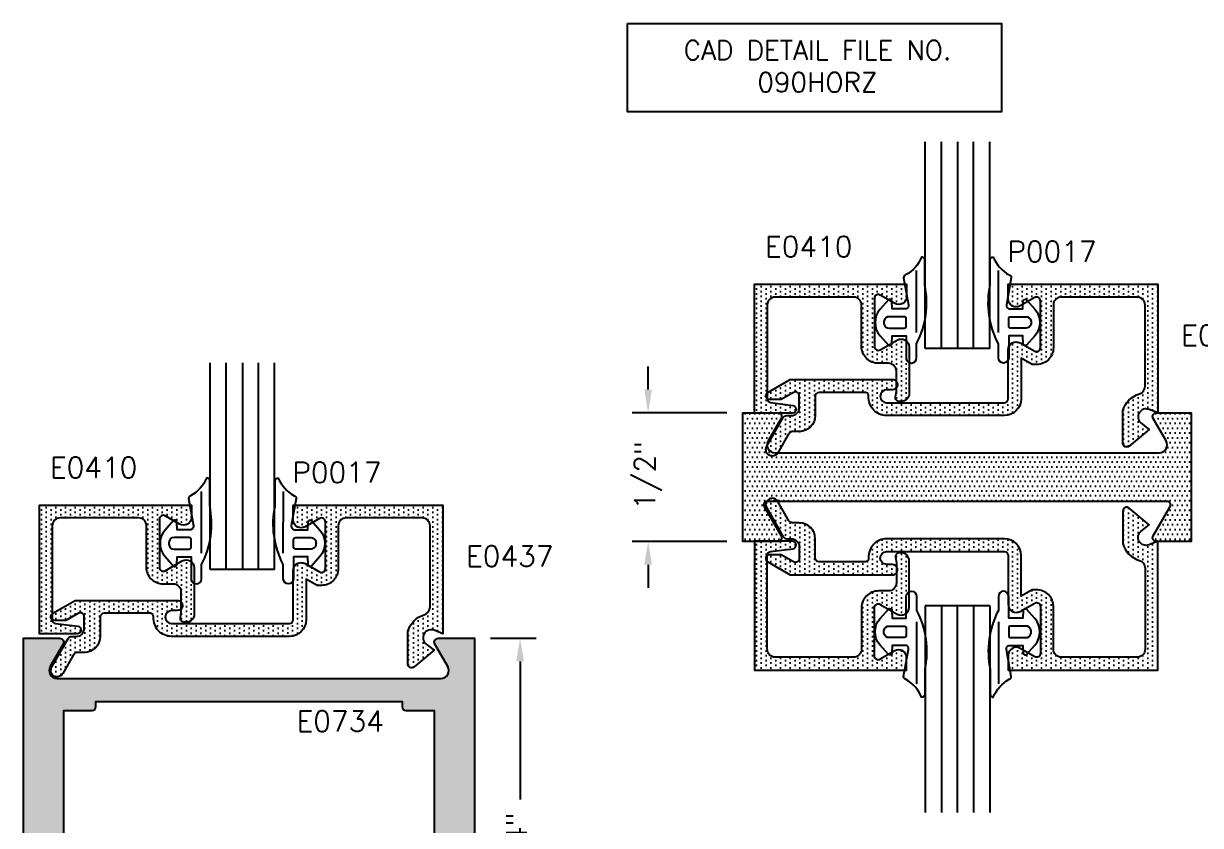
# Model space of a CAD drawing. Extents: x 0 to 130, y 0 to 90.
# Drawn here: x 47.693 to 52.261, y 53.496 to 56.608 of the extents above; entities that cross this region are included whole.
import ezdxf

# ---------------------------------------------------------------- set-up
doc = ezdxf.new("R2010")
doc.units = 0
doc.header["$MEASUREMENT"] = 0
doc.header["$PDMODE"] = 3
doc.layers.get('DEFPOINTS').update_dxf_attribs({"linetype": 'CONTINUOUS'})
for name, color, linetype in [('R-ANNO-DIMS', 3, 'CONTINUOUS'), ('R-ANNO-TEXT', 6, 'CONTINUOUS'), ('R-DET1', 4, 'CONTINUOUS'), ('R-DET2', 2, 'CONTINUOUS'), ('R-OTLN', 1, 'CONTINUOUS'), ('R-PAT1', 5, 'CONTINUOUS')]:
    doc.layers.add(name, color=color, linetype=linetype)
doc.styles.get("Standard").update_dxf_attribs({"font": 'simplex'})
doc.dimstyles.new('1X', dxfattribs={"dimscale": 0, "dimtxt": 0.08, "dimasz": 0.09, "dimexe": 0.062, "dimexo": 0.062, "dimgap": 0.045, "dimtad": 0, "dimdec": 4, "dimzin": 4, "dimtxsty": 'STANDARD', "dimcen": 0, "dimazin": 3, "dimtp": 0.02, "dimtfac": 1, "dimtdec": 4, "dimtofl": 0, "dimtmove": 0, "dimatfit": 3, "dimtolj": 1, "dimtzin": 4})
pattern_1 = [(0, (46.528022, 46.713392), (0.009375, 0.01875), [0, -0.01875])]
pattern_2 = [(270, (47.200166, 61.673694), (0.01875, -0.009375), [0, -0.01875])]
pattern_3 = [(90, (47.200166, 48.021867), (0.01875, 0.009375), [0, -0.01875])]
pattern_4 = [(90, (44.42498, 47.16474), (0.01875, 0.009375), [0, -0.01875])]

# ---------------------------------------------------------------- blocks, each defined once
blk = doc.blocks.new('*D87')
at = {"layer": 'DEFPOINTS', "color": 0}
for p in [(49.4431, 54.2227), (49.4431, 52.4727), (49.6202, 52.4727)]:
    blk.add_point(p, dxfattribs=at)
at = {"layer": 'R-ANNO-DIMS', "color": 0}
for p, q in [((49.5051, 54.2227), (49.6822, 54.2227)), ((49.6202, 54.1327), (49.6202, 53.5971)), ((49.6202, 52.5627), (49.6202, 53.1071)), ((49.5051, 52.4727), (49.6822, 52.4727))]:
    blk.add_line(p, q, dxfattribs=at)
for points in [[(49.6052, 54.1327), (49.6352, 54.1327), (49.6202, 54.2227)], [(49.6052, 52.5627), (49.6352, 52.5627), (49.6202, 52.4727)]]:
    blk.add_solid(points, dxfattribs=at)
at = {"layer": 'R-ANNO-DIMS', "color": 0, "insert": (49.6202, 53.3521), "char_height": 0.08, "attachment_point": 5, "rotation": 90}
blk.add_mtext('\\A1;1 3/4"', dxfattribs=at)
blk = doc.blocks.new('*D88')
at = {"layer": 'DEFPOINTS', "color": 0}
for p in [(50.4852, 55.0978), (50.1173, 54.5978), (50.4852, 54.5978)]:
    blk.add_point(p, dxfattribs=at)
at = {"layer": 'R-ANNO-DIMS', "color": 0}
for p, q in [((50.1173, 55.1878), (50.1173, 55.2778)), ((50.4232, 55.0978), (50.0553, 55.0978)), ((50.4232, 54.5978), (50.0553, 54.5978)), ((50.1173, 54.5078), (50.1173, 54.4178))]:
    blk.add_line(p, q, dxfattribs=at)
for points in [[(50.1023, 55.1878), (50.1323, 55.1878), (50.1173, 55.0978)], [(50.1023, 54.5078), (50.1323, 54.5078), (50.1173, 54.5978)]]:
    blk.add_solid(points, dxfattribs=at)
at = {"layer": 'R-ANNO-DIMS', "color": 0, "insert": (50.1173, 54.855), "char_height": 0.08, "attachment_point": 5, "rotation": 90}
blk.add_mtext('\\A1;1/2"', dxfattribs=at)

msp = doc.modelspace()

# ---------------------------------------------------------------- hatches: boundary and pattern name
at = {"layer": 'R-PAT1'}
h = msp.add_hatch(dxfattribs=at)
h.set_pattern_fill('DOTS', color=256, scale=0.3, angle=-90, style=0)
h.set_pattern_definition(pattern_3)
edge = h.paths.add_edge_path()
edge.add_arc((51.0922594, 55.1565212), 0.0149998, 171.9497387, 270, ccw=False)
edge.add_line((51.0774074, 55.1586218), (51.0806434, 55.1815213))
edge.add_line((51.0806434, 55.1815213), (51.0806454, 55.2585601))
edge.add_arc((51.0496454, 55.2585601), 0.031, 0, 90)
edge.add_line((51.0496454, 55.2895601), (51.0108334, 55.2895599))
edge.add_arc((51.0106444, 55.3545598), 0.0650002, 179.8691896, 270.1665988, ccw=False)
edge.add_line((50.9456444, 55.3547082), (50.9456434, 55.5155214))
edge.add_arc((50.9146434, 55.5155214), 0.031, 0, 90)
edge.add_line((50.9146434, 55.5465214), (50.6106464, 55.5465214))
edge.add_arc((50.6106464, 55.5155214), 0.031, 90, 180)
edge.add_line((50.5796464, 55.5155214), (50.5796434, 55.1518148))
edge.add_arc((50.5946434, 55.1518148), 0.015, 180, 263.0001558)
edge.add_line((50.5928154, 55.1369266), (50.6784723, 55.1264092))
edge.add_arc((50.6766444, 55.1115211), 0.0149999, -90, 83.0001558, ccw=False)
edge.add_line((50.6766444, 55.0965212), (50.5296454, 55.0965213))
edge.add_line((50.5296454, 55.0965213), (50.5296454, 55.5965213))
edge.add_line((50.5296454, 55.5965213), (51.1206448, 55.5965213))
edge.add_line((51.1206448, 55.5965213), (51.1206463, 55.5492147))
edge.add_arc((51.0896464, 55.5492147), 0.031, -120.0000069, 0, ccw=False)
edge.add_line((51.0741464, 55.522368), (51.0181444, 55.5546997))
edge.add_arc((51.0106444, 55.5417093), 0.015, 60.0000171, 179.9999618)
edge.add_line((50.9956443, 55.5417093), (50.9956444, 55.3545598))
edge.add_arc((51.0106444, 55.3545598), 0.015, 180, 299.9999638)
edge.add_line((51.0181443, 55.3415694), (51.0841444, 55.3796746))
edge.add_arc((51.0996448, 55.3528279), 0.0310001, 0, 120.0006287, ccw=False)
edge.add_line((51.1306449, 55.3528279), (51.1306448, 55.1725215))
edge.add_arc((51.0996446, 55.1725216), 0.0310002, 270.0003155, 359.9998693, ccw=False)
edge.add_line((51.0996448, 55.1415214), (51.0922594, 55.1415214))
h = msp.add_hatch(dxfattribs=at)
h.set_pattern_fill('DOTS', color=256, scale=0.3, angle=-90, style=0)
h.set_pattern_definition(pattern_3)
edge = h.paths.add_edge_path()
edge.add_line((50.6814474, 55.1767699), (50.6329664, 55.1487802))
edge.add_line((50.6329664, 55.1487802), (50.5889484, 55.1487801))
edge.add_arc((50.5889484, 55.1637801), 0.015, 119.9999638, 270, ccw=False)
edge.add_line((50.5814484, 55.1767705), (50.6680694, 55.2267798))
edge.add_line((50.6680694, 55.2267798), (51.0650304, 55.2267797))
edge.add_arc((51.0650304, 55.2067801), 0.0199996, -7.4232191, 90, ccw=False)
edge.add_arc((51.0650306, 55.2067793), 0.0199992, 269.9991731, 352.5788505, ccw=False)
edge.add_line((51.0650304, 55.1867801), (51.0430314, 55.1867803))
edge.add_arc((51.0430314, 55.1617803), 0.025, 90, 269.9977082)
edge.add_line((51.0430304, 55.1367803), (51.2734501, 55.1367802))
edge.add_line((51.2734501, 55.1367802), (51.4999477, 55.13678))
edge.add_arc((51.4999477, 55.15178), 0.015, 270, 360)
edge.add_line((51.5149477, 55.15178), (51.5149491, 55.342286))
edge.add_arc((51.5459492, 55.342286), 0.031, 60.0000115, 180, ccw=False)
edge.add_line((51.5614492, 55.3691328), (51.6174477, 55.3368011))
edge.add_arc((51.6249477, 55.3497914), 0.0149999, 239.9998452, 360)
edge.add_line((51.6399476, 55.3497914), (51.6399477, 55.5317801))
edge.add_arc((51.6249477, 55.5317801), 0.015, 0, 120.0000593)
edge.add_line((51.6174476, 55.5447705), (51.5614492, 55.5124392))
edge.add_arc((51.5459492, 55.539286), 0.0310001, 180, 300.0000069, ccw=False)
edge.add_line((51.5149491, 55.539286), (51.5149509, 55.5967802))
edge.add_line((51.5149509, 55.5967802), (52.0959484, 55.5967802))
edge.add_line((52.0959484, 55.5967802), (52.0959484, 55.0967802))
edge.add_line((52.0959484, 55.0967802), (52.0614554, 55.1105662))
edge.add_arc((52.0499507, 55.0817801), 0.0309999, 68.2153908, 232.5250917)
edge.add_line((52.0310899, 55.0571779), (52.0620433, 55.0331527))
edge.add_line((52.0620433, 55.0331527), (51.9845928, 54.9681654))
edge.add_arc((51.97495, 54.9796552), 0.015, 180, 310.0053051, ccw=False)
edge.add_line((51.95995, 54.9796552), (51.9599533, 55.1052208))
edge.add_arc((52.0499506, 55.0817802), 0.0929999, 106.394862, 165.4011381, ccw=False)
edge.add_arc((52.0149509, 55.2007381), 0.031, 286.3949808, 360)
edge.add_line((52.0459509, 55.2007381), (52.0459509, 55.5157804))
edge.add_arc((52.0149509, 55.5157804), 0.031, 0, 89.9999815)
edge.add_line((52.0149509, 55.5467804), (51.7209484, 55.5467804))
edge.add_arc((51.7209484, 55.5157804), 0.031, 90, 180.000037)
edge.add_line((51.6899484, 55.5157803), (51.6899477, 55.3497914))
edge.add_arc((51.6249477, 55.3497914), 0.065, -90.245403, 0, ccw=False)
edge.add_line((51.6246693, 55.284792), (51.6075298, 55.2847914))
edge.add_line((51.6075298, 55.2847914), (51.5649502, 55.3093749))
edge.add_line((51.5649502, 55.3093749), (51.5649477, 55.1517803))
edge.add_arc((51.4999477, 55.1517803), 0.065, 270, 360, ccw=False)
edge.add_line((51.4999477, 55.0867803), (51.0430314, 55.0867799))
edge.add_arc((51.0430327, 55.1567833), 0.0700034, 176.6303664, 269.9988737, ccw=False)
edge.add_arc((50.9581764, 55.1617803), 0.015, 356.627528, 450)
edge.add_line((50.9581764, 55.1767803), (50.7809494, 55.1767802))
edge.add_arc((50.7809494, 55.1617803), 0.0149999, 90, 180)
edge.add_line((50.7659495, 55.1617803), (50.7659504, 55.0867802))
edge.add_arc((50.7039504, 55.0867802), 0.062, -90, 0, ccw=False)
edge.add_line((50.7039504, 55.0247802), (50.6768924, 55.0247801))
edge.add_arc((50.6768924, 55.0097801), 0.015, 90, 149.9992722)
edge.add_line((50.6639021, 55.0172803), (50.620668, 54.9423979))
edge.add_arc((50.5989504, 54.9547802), 0.0249996, 149.6612087, 330.3104087, ccw=False)
edge.add_line((50.5773744, 54.9674078), (50.6419601, 55.0792803))
edge.add_arc((50.6549504, 55.0717801), 0.015, 90, 149.9992722, ccw=False)
edge.add_line((50.6549504, 55.0867801), (50.6729484, 55.0867801))
edge.add_arc((50.6729484, 55.1177801), 0.031, 270, 360)
edge.add_line((50.7039484, 55.1177801), (50.7039464, 55.1637794))
edge.add_arc((50.6889474, 55.1637794), 0.014999, 0, 119.9997728)
h = msp.add_hatch(dxfattribs=at)
h.set_pattern_fill('DOTS', color=256, scale=0.3, style=0)
h.set_pattern_definition(pattern_1)
edge = h.paths.add_edge_path()
edge.add_arc((52.1005077, 54.9727802), 0.031, 270.0865505, 389.9999623)
edge.add_line((52.1273546, 54.9882802), (52.0771546, 55.0752802))
edge.add_arc((52.090145, 55.0827802), 0.015, 89.9632719, 209.9999932, ccw=False)
edge.add_line((52.0901546, 55.0977802), (52.2251546, 55.0977802))
edge.add_line((52.2251546, 55.0977802), (52.2251546, 54.5977802))
edge.add_line((52.2251546, 54.5977802), (52.0901546, 54.5977802))
edge.add_arc((52.090145, 54.6127802), 0.015, 150.0000068, 270.0367281, ccw=False)
edge.add_line((52.0771546, 54.6202802), (52.1429546, 54.7342802))
edge.add_arc((52.1316961, 54.7407802), 0.0130001, 330.0003347, 449.7422494)
edge.add_line((52.1317546, 54.7537802), (50.5785546, 54.7537802))
edge.add_arc((50.5786131, 54.7407802), 0.0130001, 90.2577506, 209.9996653)
edge.add_line((50.5673546, 54.7342802), (50.6330546, 54.6203802))
edge.add_arc((50.6201847, 54.6127446), 0.0149645, -90.1153689, 30.6802257, ccw=False)
edge.add_line((50.6201546, 54.5977802), (50.4851546, 54.5977802))
edge.add_line((50.4851546, 54.5977802), (50.4851546, 55.0977802))
edge.add_line((50.4851546, 55.0977802), (50.6201546, 55.0977802))
edge.add_arc((50.6201642, 55.0827802), 0.015, -29.9999932, 90.0367281, ccw=False)
edge.add_line((50.6331546, 55.0752802), (50.5829546, 54.9882802))
edge.add_arc((50.6098014, 54.9727802), 0.031, 150.0000377, 269.9134495)
edge.add_line((50.6097546, 54.9417802), (52.1005546, 54.9417802))
h = msp.add_hatch(dxfattribs=at)
h.set_pattern_fill('DOTS', color=256, scale=0.3, angle=-90, style=0)
h.set_pattern_definition(pattern_4)
edge = h.paths.add_edge_path()
edge.add_arc((48.3170731, 54.2993945), 0.0149998, 171.9497387, 270, ccw=False)
edge.add_line((48.3022211, 54.3014951), (48.3054571, 54.3243946))
edge.add_line((48.3054571, 54.3243946), (48.3054591, 54.4014334))
edge.add_arc((48.2744591, 54.4014334), 0.031, 0, 90)
edge.add_line((48.2744591, 54.4324334), (48.2356471, 54.4324332))
edge.add_arc((48.2354581, 54.4974331), 0.0650002, 179.8691896, 270.1665988, ccw=False)
edge.add_line((48.1704581, 54.4975815), (48.1704571, 54.6583947))
edge.add_arc((48.1394571, 54.6583947), 0.031, 0, 90)
edge.add_line((48.1394571, 54.6893947), (47.8354601, 54.6893947))
edge.add_arc((47.8354601, 54.6583947), 0.031, 90, 180)
edge.add_line((47.8044601, 54.6583947), (47.8044571, 54.2946881))
edge.add_arc((47.8194571, 54.2946881), 0.015, 180, 263.0001558)
edge.add_line((47.8176291, 54.2797999), (47.9032861, 54.2692825))
edge.add_arc((47.9014581, 54.2543944), 0.0149999, -90, 83.0001558, ccw=False)
edge.add_line((47.9014581, 54.2393945), (47.7544591, 54.2393946))
edge.add_line((47.7544591, 54.2393946), (47.7544591, 54.7393946))
edge.add_line((47.7544591, 54.7393946), (48.3454585, 54.7393946))
edge.add_line((48.3454585, 54.7393946), (48.3454601, 54.692088))
edge.add_arc((48.3144601, 54.692088), 0.031, 239.9999931, 360, ccw=False)
edge.add_line((48.2989601, 54.6652413), (48.2429581, 54.697573))
edge.add_arc((48.2354581, 54.6845826), 0.015, 60.0000171, 179.9999618)
edge.add_line((48.2204581, 54.6845826), (48.2204581, 54.4974331))
edge.add_arc((48.2354581, 54.4974331), 0.015, 180, 299.9999638)
edge.add_line((48.2429581, 54.4844427), (48.3089582, 54.5225479))
edge.add_arc((48.3244585, 54.4957012), 0.0310001, 0, 120.0006287, ccw=False)
edge.add_line((48.3554586, 54.4957012), (48.3554585, 54.3153948))
edge.add_arc((48.3244584, 54.3153949), 0.0310002, 270.0003155, 359.9998693, ccw=False)
edge.add_line((48.3244585, 54.2843947), (48.3170731, 54.2843947))
h = msp.add_hatch(dxfattribs=at)
h.set_pattern_fill('DOTS', color=256, scale=0.3, angle=-90, style=0)
h.set_pattern_definition(pattern_4)
edge = h.paths.add_edge_path()
edge.add_line((47.9062611, 54.3196432), (47.8577801, 54.2916535))
edge.add_line((47.8577801, 54.2916535), (47.8137621, 54.2916534))
edge.add_arc((47.8137621, 54.3066534), 0.015, 119.9999638, 270, ccw=False)
edge.add_line((47.8062621, 54.3196438), (47.8928831, 54.3696531))
edge.add_line((47.8928831, 54.3696531), (48.2898441, 54.369653))
edge.add_arc((48.2898441, 54.3496534), 0.0199996, -7.4232191, 90, ccw=False)
edge.add_arc((48.2898444, 54.3496526), 0.0199992, 269.9991731, 352.5788505, ccw=False)
edge.add_line((48.2898441, 54.3296534), (48.2678451, 54.3296536))
edge.add_arc((48.2678451, 54.3046536), 0.025, 90, 269.9977082)
edge.add_line((48.2678441, 54.2796536), (48.4982638, 54.2796535))
edge.add_line((48.4982638, 54.2796535), (48.7247614, 54.2796533))
edge.add_arc((48.7247614, 54.2946533), 0.015, 270, 360)
edge.add_line((48.7397614, 54.2946533), (48.7397629, 54.4851593))
edge.add_arc((48.7707629, 54.4851593), 0.031, 60.0000115, 180, ccw=False)
edge.add_line((48.7862629, 54.5120061), (48.8422614, 54.4796744))
edge.add_arc((48.8497614, 54.4926647), 0.0149999, 239.9998452, 360)
edge.add_line((48.8647614, 54.4926647), (48.8647614, 54.6746534))
edge.add_arc((48.8497614, 54.6746534), 0.015, 0, 120.0000593)
edge.add_line((48.8422614, 54.6876438), (48.786263, 54.6553125))
edge.add_arc((48.7707629, 54.6821593), 0.0310001, 180, 300.0000069, ccw=False)
edge.add_line((48.7397628, 54.6821593), (48.7397646, 54.7396535))
edge.add_line((48.7397646, 54.7396535), (49.3207621, 54.7396535))
edge.add_line((49.3207621, 54.7396535), (49.3207621, 54.2396535))
edge.add_line((49.3207621, 54.2396535), (49.2862692, 54.2534395))
edge.add_arc((49.2747645, 54.2246534), 0.0309999, 68.2153908, 232.5250917)
edge.add_line((49.2559037, 54.2000512), (49.2868571, 54.176026))
edge.add_line((49.2868571, 54.176026), (49.2094066, 54.1110387))
edge.add_arc((49.1997637, 54.1225285), 0.015, 180, 310.0053051, ccw=False)
edge.add_line((49.1847637, 54.1225285), (49.1847671, 54.2480941))
edge.add_arc((49.2747643, 54.2246535), 0.0929999, 106.394862, 165.4011381, ccw=False)
edge.add_arc((49.2397647, 54.3436114), 0.031, 286.3949808, 360)
edge.add_line((49.2707647, 54.3436114), (49.2707647, 54.6586536))
edge.add_arc((49.2397647, 54.6586536), 0.031, 0, 89.9999815)
edge.add_line((49.2397647, 54.6896536), (48.9457621, 54.6896536))
edge.add_arc((48.9457621, 54.6586536), 0.031, 90, 180.000037)
edge.add_line((48.9147621, 54.6586536), (48.9147614, 54.4926647))
edge.add_arc((48.8497614, 54.4926647), 0.065, -90.245403, 0, ccw=False)
edge.add_line((48.849483, 54.4276653), (48.8323435, 54.4276647))
edge.add_line((48.8323435, 54.4276647), (48.7897639, 54.4522482))
edge.add_line((48.7897639, 54.4522482), (48.7897614, 54.2946536))
edge.add_arc((48.7247614, 54.2946536), 0.065, 270, 360, ccw=False)
edge.add_line((48.7247614, 54.2296536), (48.2678451, 54.2296532))
edge.add_arc((48.2678465, 54.2996566), 0.0700034, 176.6303664, 269.9988737, ccw=False)
edge.add_arc((48.1829901, 54.3046536), 0.015, 356.627528, 450)
edge.add_line((48.1829901, 54.3196536), (48.0057631, 54.3196535))
edge.add_arc((48.0057631, 54.3046536), 0.0149999, 90, 180)
edge.add_line((47.9907632, 54.3046536), (47.9907641, 54.2296535))
edge.add_arc((47.9287641, 54.2296535), 0.062, -90, 0, ccw=False)
edge.add_line((47.9287641, 54.1676535), (47.9017061, 54.1676534))
edge.add_arc((47.9017061, 54.1526534), 0.015, 90, 149.9992722)
edge.add_line((47.8887158, 54.1601536), (47.8454818, 54.0852712))
edge.add_arc((47.8237641, 54.0976535), 0.0249996, 149.6612087, 330.3104087, ccw=False)
edge.add_line((47.8021881, 54.1102811), (47.8667738, 54.2221536))
edge.add_arc((47.8797641, 54.2146534), 0.015, 90, 149.9992722, ccw=False)
edge.add_line((47.8797641, 54.2296534), (47.8977621, 54.2296534))
edge.add_arc((47.8977621, 54.2606534), 0.031, 270, 360)
edge.add_line((47.9287621, 54.2606534), (47.9287601, 54.3066527))
edge.add_arc((47.9137611, 54.3066527), 0.014999, 0, 119.9997728)
h = msp.add_hatch(dxfattribs=at)
h.set_pattern_fill('DOTS', color=256, scale=0.3, angle=-90, style=0)
h.set_pattern_definition(pattern_2)
edge = h.paths.add_edge_path()
edge.add_line((50.6814474, 54.5187905), (50.6329664, 54.5467802))
edge.add_line((50.6329664, 54.5467802), (50.5889484, 54.5467803))
edge.add_arc((50.5889484, 54.5317803), 0.015, 90, 240.0000362)
edge.add_line((50.5814484, 54.5187899), (50.6680694, 54.4687806))
edge.add_line((50.6680694, 54.4687806), (51.0650304, 54.4687807))
edge.add_arc((51.0650304, 54.4887803), 0.0199996, 270, 367.4232191)
edge.add_arc((51.0650306, 54.4887811), 0.0199992, 7.4211495, 90.0008269)
edge.add_line((51.0650304, 54.5087803), (51.0430314, 54.5087801))
edge.add_arc((51.0430314, 54.5337801), 0.025, 90.0022918, 270, ccw=False)
edge.add_line((51.0430304, 54.5587801), (51.2734501, 54.5587802))
edge.add_line((51.2734501, 54.5587802), (51.4999477, 54.5587804))
edge.add_arc((51.4999477, 54.5437804), 0.015, 0, 90, ccw=False)
edge.add_line((51.5149477, 54.5437804), (51.5149491, 54.3532744))
edge.add_arc((51.5459492, 54.3532744), 0.031, 180, 299.9999885)
edge.add_line((51.5614492, 54.3264276), (51.6174477, 54.3587593))
edge.add_arc((51.6249477, 54.345769), 0.0149999, 0, 120.0001548, ccw=False)
edge.add_line((51.6399476, 54.345769), (51.6399477, 54.1637803))
edge.add_arc((51.6249477, 54.1637803), 0.015, 239.9999407, 360, ccw=False)
edge.add_line((51.6174476, 54.1507899), (51.5614492, 54.1831212))
edge.add_arc((51.5459492, 54.1562744), 0.0310001, 59.9999931, 180)
edge.add_line((51.5149491, 54.1562744), (51.5149509, 54.0987802))
edge.add_line((51.5149509, 54.0987802), (52.0959484, 54.0987802))
edge.add_line((52.0959484, 54.0987802), (52.0959484, 54.5987802))
edge.add_line((52.0959484, 54.5987802), (52.0614554, 54.5849942))
edge.add_arc((52.0499507, 54.6137803), 0.0309999, 127.4749083, 291.7846092, ccw=False)
edge.add_line((52.0310899, 54.6383825), (52.0620433, 54.6624077))
edge.add_line((52.0620433, 54.6624077), (51.9845928, 54.727395))
edge.add_arc((51.97495, 54.7159052), 0.015, 49.9946949, 180)
edge.add_line((51.95995, 54.7159052), (51.9599533, 54.5903396))
edge.add_arc((52.0499506, 54.6137802), 0.0929999, 194.5988619, 253.605138)
edge.add_arc((52.0149509, 54.4948223), 0.031, 0, 73.6050192, ccw=False)
edge.add_line((52.0459509, 54.4948223), (52.0459509, 54.1797801))
edge.add_arc((52.0149509, 54.1797801), 0.031, 270.0000185, 360, ccw=False)
edge.add_line((52.0149509, 54.1487801), (51.7209484, 54.1487801))
edge.add_arc((51.7209484, 54.1797801), 0.031, 179.999963, 270, ccw=False)
edge.add_line((51.6899484, 54.1797801), (51.6899477, 54.345769))
edge.add_arc((51.6249477, 54.345769), 0.065, 360, 450.245403)
edge.add_line((51.6246693, 54.4107684), (51.6075298, 54.410769))
edge.add_line((51.6075298, 54.410769), (51.5649502, 54.3861855))
edge.add_line((51.5649502, 54.3861855), (51.5649477, 54.5437801))
edge.add_arc((51.4999477, 54.5437801), 0.065, 0, 90)
edge.add_line((51.4999477, 54.6087801), (51.0430314, 54.6087805))
edge.add_arc((51.0430327, 54.5387771), 0.0700034, 90.0011263, 183.3696336)
edge.add_arc((50.9581764, 54.5337801), 0.015, -90, 3.372472, ccw=False)
edge.add_line((50.9581764, 54.5187801), (50.7809494, 54.5187802))
edge.add_arc((50.7809494, 54.5337801), 0.0149999, 180, 270, ccw=False)
edge.add_line((50.7659495, 54.5337801), (50.7659504, 54.6087802))
edge.add_arc((50.7039504, 54.6087802), 0.062, 360, 450)
edge.add_line((50.7039504, 54.6707802), (50.6768924, 54.6707803))
edge.add_arc((50.6768924, 54.6857803), 0.015, 210.0007278, 270, ccw=False)
edge.add_line((50.6639021, 54.6782801), (50.620668, 54.7531625))
edge.add_arc((50.5989504, 54.7407802), 0.0249996, 29.6895913, 210.3387913)
edge.add_line((50.5773744, 54.7281526), (50.6419601, 54.6162801))
edge.add_arc((50.6549504, 54.6237803), 0.015, 210.0007278, 270)
edge.add_line((50.6549504, 54.6087803), (50.6729484, 54.6087803))
edge.add_arc((50.6729484, 54.5777803), 0.031, 0, 90, ccw=False)
edge.add_line((50.7039484, 54.5777803), (50.7039464, 54.531781))
edge.add_arc((50.6889474, 54.531781), 0.014999, 240.0002272, 360, ccw=False)
h = msp.add_hatch(dxfattribs=at)
h.set_pattern_fill('DOTS', color=256, scale=0.3, angle=-90, style=0)
h.set_pattern_definition(pattern_2)
edge = h.paths.add_edge_path()
edge.add_arc((51.0922594, 54.5390392), 0.0149998, 90, 188.0502613)
edge.add_line((51.0774074, 54.5369386), (51.0806434, 54.5140391))
edge.add_line((51.0806434, 54.5140391), (51.0806454, 54.4370003))
edge.add_arc((51.0496454, 54.4370003), 0.031, -90, 0, ccw=False)
edge.add_line((51.0496454, 54.4060003), (51.0108334, 54.4060005))
edge.add_arc((51.0106444, 54.3410006), 0.0650002, 89.8334012, 180.1308104)
edge.add_line((50.9456444, 54.3408522), (50.9456434, 54.180039))
edge.add_arc((50.9146434, 54.180039), 0.031, -90, 0, ccw=False)
edge.add_line((50.9146434, 54.149039), (50.6106464, 54.149039))
edge.add_arc((50.6106464, 54.180039), 0.031, 180, 270, ccw=False)
edge.add_line((50.5796464, 54.180039), (50.5796434, 54.5437456))
edge.add_arc((50.5946434, 54.5437456), 0.015, 96.9998442, 180, ccw=False)
edge.add_line((50.5928154, 54.5586338), (50.6784723, 54.5691512))
edge.add_arc((50.6766444, 54.5840393), 0.0149999, 276.9998442, 450)
edge.add_line((50.6766444, 54.5990392), (50.5296454, 54.5990391))
edge.add_line((50.5296454, 54.5990391), (50.5296454, 54.0990391))
edge.add_line((50.5296454, 54.0990391), (51.1206448, 54.0990391))
edge.add_line((51.1206448, 54.0990391), (51.1206463, 54.1463457))
edge.add_arc((51.0896464, 54.1463457), 0.031, 0, 120.0000069)
edge.add_line((51.0741464, 54.1731924), (51.0181444, 54.1408607))
edge.add_arc((51.0106444, 54.1538511), 0.015, 180.0000382, 299.9999829, ccw=False)
edge.add_line((50.9956443, 54.1538511), (50.9956444, 54.3410006))
edge.add_arc((51.0106444, 54.3410006), 0.015, 60.0000362, 180, ccw=False)
edge.add_line((51.0181443, 54.353991), (51.0841444, 54.3158858))
edge.add_arc((51.0996448, 54.3427325), 0.0310001, 239.9993713, 360)
edge.add_line((51.1306449, 54.3427325), (51.1306448, 54.5230389))
edge.add_arc((51.0996446, 54.5230388), 0.0310002, 0.0001307, 89.9996845)
edge.add_line((51.0996448, 54.554039), (51.0922594, 54.554039))
h = msp.add_hatch(dxfattribs=at)
h.set_pattern_fill('DOTS', color=256, scale=0.3, style=0)
h.set_pattern_definition(pattern_1)
edge = h.paths.add_edge_path()
edge.add_line((49.4431173, 53.3476535), (49.4431173, 52.4726535))
edge.add_line((49.4431173, 52.4726535), (49.3021173, 52.4726535))
edge.add_arc((49.3021077, 52.4876535), 0.015, 150.0000068, 270.0367281, ccw=False)
edge.add_line((49.2891173, 52.4951535), (49.3393173, 52.5821535))
edge.add_arc((49.3124705, 52.5976535), 0.031, 330.0000377, 449.9134495)
edge.add_line((49.3125173, 52.6286535), (48.5681173, 52.6286535))
edge.add_line((48.5681173, 52.6286535), (47.8237173, 52.6286535))
edge.add_arc((47.8237641, 52.5976535), 0.031, 90.0865505, 209.9999623)
edge.add_line((47.7969173, 52.5821535), (47.8471173, 52.4951535))
edge.add_arc((47.8341269, 52.4876535), 0.015, -90.0367281, 29.9999932, ccw=False)
edge.add_line((47.8341173, 52.4726535), (47.6931173, 52.4726535))
edge.add_line((47.6931173, 52.4726535), (47.6931173, 53.3476535))
edge.add_line((47.6931173, 53.3476535), (47.6931173, 54.2226535))
edge.add_line((47.6931173, 54.2226535), (47.8341173, 54.2226535))
edge.add_arc((47.8341269, 54.2076535), 0.015, -29.9999932, 90.0367281, ccw=False)
edge.add_line((47.8471173, 54.2001535), (47.7969173, 54.1131535))
edge.add_arc((47.8237641, 54.0976535), 0.031, 150.0000377, 269.9134495)
edge.add_line((47.8237173, 54.0666535), (48.5681173, 54.0666535))
edge.add_line((48.5681173, 54.0666535), (49.3125173, 54.0666535))
edge.add_arc((49.3124705, 54.0976535), 0.031, 270.0865505, 389.9999623)
edge.add_line((49.3393173, 54.1131535), (49.2891173, 54.2001535))
edge.add_arc((49.3021077, 54.2076535), 0.015, 89.9632719, 209.9999932, ccw=False)
edge.add_line((49.3021173, 54.2226535), (49.4431173, 54.2226535))
edge.add_line((49.4431173, 54.2226535), (49.4431173, 53.3476535))
edge = h.paths.add_edge_path(flags=16)
edge.add_line((49.2871173, 53.3476535), (49.2871173, 52.7536535))
edge.add_line((49.2871173, 52.7536535), (49.1771173, 52.7536535))
edge.add_arc((49.1771399, 52.7386309), 0.0150226, 90.086122, 179.913878)
edge.add_line((49.1621173, 52.7386535), (49.1621173, 52.7186535))
edge.add_line((49.1621173, 52.7186535), (48.5681173, 52.7186535))
edge.add_line((48.5681173, 52.7186535), (47.9741173, 52.7186535))
edge.add_line((47.9741173, 52.7186535), (47.9741173, 52.7386535))
edge.add_arc((47.9590947, 52.7386309), 0.0150226, 0.086122, 89.913878)
edge.add_line((47.9591173, 52.7536535), (47.8491173, 52.7536535))
edge.add_line((47.8491173, 52.7536535), (47.8491173, 53.3476535))
edge.add_line((47.8491173, 53.3476535), (47.8491173, 53.9416535))
edge.add_line((47.8491173, 53.9416535), (47.9591173, 53.9416535))
edge.add_arc((47.9590947, 53.9566761), 0.0150226, 270.086122, 359.913878)
edge.add_line((47.9741173, 53.9566535), (47.9741173, 53.9766535))
edge.add_line((47.9741173, 53.9766535), (48.5681173, 53.9766535))
edge.add_line((48.5681173, 53.9766535), (49.1621173, 53.9766535))
edge.add_line((49.1621173, 53.9766535), (49.1621173, 53.9566535))
edge.add_arc((49.1771399, 53.9566761), 0.0150226, 180.086122, 269.913878)
edge.add_line((49.1771173, 53.9416535), (49.2871173, 53.9416535))
edge.add_line((49.2871173, 53.9416535), (49.2871173, 53.3476535))

# ---------------------------------------------------------------- linework, layer by layer
at = {"layer": 'R-ANNO-TEXT'}
msp.add_lwpolyline([(50.0375874, 56.6082847), (51.4890673, 56.6082847), (51.4890673, 56.2662219), (50.0375874, 56.2662219)], close=True, dxfattribs=at)
at = {"layer": 'R-DET1'}
for points in [[(51.0922594, 55.1415214, -0.455991135), (51.0774074, 55.1586218), (51.0806434, 55.1815213), (51.0806454, 55.2585601, 0.414213562), (51.0496454, 55.2895601), (51.0108334, 55.2895599, -0.415734722), (50.9456444, 55.3547082), (50.9456434, 55.5155214, 0.414213562), (50.9146434, 55.5465214), (50.6106464, 55.5465214, 0.414213562), (50.5796464, 55.5155214), (50.5796434, 55.1518148, 0.378866886), (50.5928154, 55.1369266), (50.6784723, 55.1264092, -0.940707348), (50.6766444, 55.0965212), (50.5296454, 55.0965213), (50.5296454, 55.5965213), (51.1206448, 55.5965213), (51.1206463, 55.5492147, -0.57735031), (51.0741464, 55.522368), (51.0181444, 55.5546997, 0.577349948), (50.9956443, 55.5417093), (50.9956444, 55.3545598, 0.577350059), (51.0181443, 55.3415694), (51.0841444, 55.3796746, -0.577353927), (51.1306449, 55.3528279), (51.1306448, 55.1725215, -0.414211281), (51.0996448, 55.1415214), (51.0922594, 55.1415214)], [(50.6814474, 55.1767699), (50.6329664, 55.1487802), (50.5889484, 55.1487801, -0.767327239), (50.5814484, 55.1767705), (50.6680694, 55.2267798), (51.0650304, 55.2267797, -0.452690369), (51.0848624, 55.2041962, -0.376770307), (51.0650304, 55.1867801), (51.0430314, 55.1867803, 0.99998), (51.0430304, 55.1367803), (51.2734501, 55.1367802), (51.4999477, 55.13678, 0.414213562), (51.5149477, 55.15178), (51.5149491, 55.342286, -0.577350202), (51.5614492, 55.3691328), (51.6174477, 55.3368011, 0.57735117), (51.6399476, 55.3497914), (51.6399477, 55.5317801, 0.577350614), (51.6174476, 55.5447705), (51.5614492, 55.5124392, -0.57735031), (51.5149491, 55.539286), (51.5149509, 55.5967802), (52.0959484, 55.5967802), (52.0959484, 55.0967802), (52.0614554, 55.1105662, 0.871661996), (52.0310899, 55.0571779), (52.0620433, 55.0331527), (51.9845928, 54.9681654, -0.637102804), (51.95995, 54.9796552), (51.9599533, 55.1052208, -0.263307312), (52.0237009, 55.1709986, 0.332680049), (52.0459509, 55.2007381), (52.0459509, 55.5157804, 0.414213468), (52.0149509, 55.5467804), (51.7209484, 55.5467804, 0.414213751), (51.6899484, 55.5157803), (51.6899477, 55.3497914, -0.415468608), (51.6246693, 55.284792), (51.6075298, 55.2847914), (51.5649502, 55.3093749), (51.5649477, 55.1517803, -0.414213562), (51.4999477, 55.0867803), (51.0430314, 55.0867799, -0.431539939), (50.9731504, 55.1608979, 0.431560459), (50.9581764, 55.1767803), (50.7809494, 55.1767802, 0.414213562), (50.7659495, 55.1617803), (50.7659504, 55.0867802, -0.414213562), (50.7039504, 55.0247802), (50.6768924, 55.0247801, 0.267945789), (50.6639021, 55.0172803), (50.620668, 54.9423979, -1.005681448), (50.5773744, 54.9674078), (50.6419601, 55.0792803, -0.267945789), (50.6549504, 55.0867801), (50.6729484, 55.0867801, 0.414213562), (50.7039484, 55.1177801), (50.7039464, 55.1637794, 0.577348948), (50.6814479, 55.1767689)], [(48.3170731, 54.2843947, -0.455991135), (48.3022211, 54.3014951), (48.3054571, 54.3243946), (48.3054591, 54.4014334, 0.414213562), (48.2744591, 54.4324334), (48.2356471, 54.4324332, -0.415734722), (48.1704581, 54.4975815), (48.1704571, 54.6583947, 0.414213562), (48.1394571, 54.6893947), (47.8354601, 54.6893947, 0.414213562), (47.8044601, 54.6583947), (47.8044571, 54.2946881, 0.378866886), (47.8176291, 54.2797999), (47.9032861, 54.2692825, -0.940707348), (47.9014581, 54.2393945), (47.7544591, 54.2393946), (47.7544591, 54.7393946), (48.3454585, 54.7393946), (48.3454601, 54.692088, -0.57735031), (48.2989601, 54.6652413), (48.2429581, 54.697573, 0.577349948), (48.2204581, 54.6845826), (48.2204581, 54.4974331, 0.577350059), (48.2429581, 54.4844427), (48.3089582, 54.5225479, -0.577353927), (48.3554586, 54.4957012), (48.3554585, 54.3153948, -0.414211281), (48.3244585, 54.2843947), (48.3170731, 54.2843947)], [(47.9062611, 54.3196432), (47.8577801, 54.2916535), (47.8137621, 54.2916534, -0.767327239), (47.8062621, 54.3196438), (47.8928831, 54.3696531), (48.2898441, 54.369653, -0.452690369), (48.3096761, 54.3470695, -0.376770307), (48.2898441, 54.3296534), (48.2678451, 54.3296536, 0.99998), (48.2678441, 54.2796536), (48.4982638, 54.2796535), (48.7247614, 54.2796533, 0.414213562), (48.7397614, 54.2946533), (48.7397629, 54.4851593, -0.577350202), (48.7862629, 54.5120061), (48.8422614, 54.4796744, 0.57735117), (48.8647614, 54.4926647), (48.8647614, 54.6746534, 0.577350614), (48.8422614, 54.6876438), (48.786263, 54.6553125, -0.57735031), (48.7397628, 54.6821593), (48.7397646, 54.7396535), (49.3207621, 54.7396535), (49.3207621, 54.2396535), (49.2862692, 54.2534395, 0.871661996), (49.2559037, 54.2000512), (49.2868571, 54.176026), (49.2094066, 54.1110387, -0.637102804), (49.1847637, 54.1225285), (49.1847671, 54.2480941, -0.263307312), (49.2485146, 54.3138719, 0.332680049), (49.2707647, 54.3436114), (49.2707647, 54.6586536, 0.414213468), (49.2397647, 54.6896536), (48.9457621, 54.6896536, 0.414213751), (48.9147621, 54.6586536), (48.9147614, 54.4926647, -0.415468608), (48.849483, 54.4276653), (48.8323435, 54.4276647), (48.7897639, 54.4522482), (48.7897614, 54.2946536, -0.414213562), (48.7247614, 54.2296536), (48.2678451, 54.2296532, -0.431539939), (48.1979641, 54.3037712, 0.431560459), (48.1829901, 54.3196536), (48.0057631, 54.3196535, 0.414213562), (47.9907632, 54.3046536), (47.9907641, 54.2296535, -0.414213562), (47.9287641, 54.1676535), (47.9017061, 54.1676534, 0.267945789), (47.8887158, 54.1601536), (47.8454818, 54.0852712, -1.005681448), (47.8021881, 54.1102811), (47.8667738, 54.2221536, -0.267945789), (47.8797641, 54.2296534), (47.8977621, 54.2296534, 0.414213562), (47.9287621, 54.2606534), (47.9287601, 54.3066527, 0.577348948), (47.9062617, 54.3196422)], [(50.6814474, 54.5187905), (50.6329664, 54.5467802), (50.5889484, 54.5467803, 0.767327239), (50.5814484, 54.5187899), (50.6680694, 54.4687806), (51.0650304, 54.4687807, 0.452690369), (51.0848624, 54.4913642, 0.376770307), (51.0650304, 54.5087803), (51.0430314, 54.5087801, -0.99998), (51.0430304, 54.5587801), (51.2734501, 54.5587802), (51.4999477, 54.5587804, -0.414213562), (51.5149477, 54.5437804), (51.5149491, 54.3532744, 0.577350202), (51.5614492, 54.3264276), (51.6174477, 54.3587593, -0.57735117), (51.6399476, 54.345769), (51.6399477, 54.1637803, -0.577350614), (51.6174476, 54.1507899), (51.5614492, 54.1831212, 0.57735031), (51.5149491, 54.1562744), (51.5149509, 54.0987802), (52.0959484, 54.0987802), (52.0959484, 54.5987802), (52.0614554, 54.5849942, -0.871661996), (52.0310899, 54.6383825), (52.0620433, 54.6624077), (51.9845928, 54.727395, 0.637102804), (51.95995, 54.7159052), (51.9599533, 54.5903396, 0.263307312), (52.0237009, 54.5245618, -0.332680049), (52.0459509, 54.4948223), (52.0459509, 54.1797801, -0.414213468), (52.0149509, 54.1487801), (51.7209484, 54.1487801, -0.414213751), (51.6899484, 54.1797801), (51.6899477, 54.345769, 0.415468608), (51.6246693, 54.4107684), (51.6075298, 54.410769), (51.5649502, 54.3861855), (51.5649477, 54.5437801, 0.414213562), (51.4999477, 54.6087801), (51.0430314, 54.6087805, 0.431539939), (50.9731504, 54.5346625, -0.431560459), (50.9581764, 54.5187801), (50.7809494, 54.5187802, -0.414213562), (50.7659495, 54.5337801), (50.7659504, 54.6087802, 0.414213562), (50.7039504, 54.6707802), (50.6768924, 54.6707803, -0.267945789), (50.6639021, 54.6782801), (50.620668, 54.7531625, 1.005681448), (50.5773744, 54.7281526), (50.6419601, 54.6162801, 0.267945789), (50.6549504, 54.6087803), (50.6729484, 54.6087803, -0.414213562), (50.7039484, 54.5777803), (50.7039464, 54.531781, -0.577348948), (50.6814479, 54.5187915)], [(51.0922594, 54.554039, 0.455991135), (51.0774074, 54.5369386), (51.0806434, 54.5140391), (51.0806454, 54.4370003, -0.414213562), (51.0496454, 54.4060003), (51.0108334, 54.4060005, 0.415734722), (50.9456444, 54.3408522), (50.9456434, 54.180039, -0.414213562), (50.9146434, 54.149039), (50.6106464, 54.149039, -0.414213562), (50.5796464, 54.180039), (50.5796434, 54.5437456, -0.378866886), (50.5928154, 54.5586338), (50.6784723, 54.5691512, 0.940707348), (50.6766444, 54.5990392), (50.5296454, 54.5990391), (50.5296454, 54.0990391), (51.1206448, 54.0990391), (51.1206463, 54.1463457, 0.57735031), (51.0741464, 54.1731924), (51.0181444, 54.1408607, -0.577349948), (50.9956443, 54.1538511), (50.9956444, 54.3410006, -0.577350059), (51.0181443, 54.353991), (51.0841444, 54.3158858, 0.577353927), (51.1306449, 54.3427325), (51.1306448, 54.5230389, 0.414211281), (51.0996448, 54.554039), (51.0922594, 54.554039)]]:
    msp.add_lwpolyline(points, format="xyb", dxfattribs=at)
at = {"layer": 'R-DET2'}
for p, q in [((51.1927978, 55.3466507), (51.1927974, 56.1487846)), ((51.2552978, 55.3466507), (51.2552973, 56.1487846)), ((51.3177974, 56.1487846), (51.3177978, 55.3466507)), ((51.3802978, 55.3466507), (51.3802973, 56.1487846)), ((51.4427978, 55.3466507), (51.4427974, 56.1487846)), ((51.4427978, 55.3466507), (51.1927978, 55.3466507)), ((48.4176116, 54.489524), (48.4176112, 55.2916579)), ((48.4801116, 54.489524), (48.4801111, 55.2916579)), ((48.5426112, 55.2916579), (48.5426116, 54.489524)), ((48.6051116, 54.489524), (48.6051111, 55.2916579)), ((48.6676116, 54.489524), (48.6676112, 55.2916579)), ((48.6676116, 54.489524), (48.4176116, 54.489524)), ((51.1927978, 54.3489097), (51.1927974, 53.5467758)), ((51.4427978, 54.3489097), (51.1927978, 54.3489097)), ((51.2552978, 54.3489097), (51.2552973, 53.5467758)), ((51.3177974, 53.5467758), (51.3177978, 54.3489097)), ((51.3802978, 54.3489097), (51.3802973, 53.5467758)), ((51.4427978, 54.3489097), (51.4427974, 53.5467758))]:
    msp.add_line(p, q, dxfattribs=at)
for points in [[(51.1907789, 55.5934566), (51.1907788, 55.6915652, 0.477037012), (51.1786977, 55.7013463, -0.169063491), (51.1167422, 55.63244, 0.378808837), (51.1088613, 55.6217874), (51.1280754, 55.5164708, -0.346241915), (51.1181135, 55.5005992), (51.0640266, 55.5005992), (51.0629157, 55.5307964, 0.608655902), (51.0497709, 55.5361998), (51.0174603, 55.4996471, 0.378617088), (51.0174604, 55.3965511), (51.0497711, 55.3599985, 0.608655902), (51.0629158, 55.3654019), (51.0640267, 55.3955992), (51.1190267, 55.3955992), (51.1190267, 55.3105992, 1), (51.1590267, 55.3105992), (51.1590267, 55.3656388, 0.175364449)], [(51.4448165, 55.5934568), (51.4448165, 55.6915653, -0.477037012), (51.4568976, 55.7013464, 0.169063491), (51.5188532, 55.6324402, -0.378808837), (51.526734, 55.6217876), (51.50752, 55.5164709, 0.346241915), (51.517482, 55.5005994), (51.5715689, 55.5005994), (51.5726798, 55.5307966, -0.608655902), (51.5858245, 55.5362), (51.6181352, 55.4996474, -0.378617088), (51.6181352, 55.3965514), (51.5858245, 55.3599988, -0.608655902), (51.5726798, 55.3654021), (51.5715689, 55.3955994), (51.5165689, 55.3955994), (51.5165689, 55.3105994, -1), (51.4765689, 55.3105994), (51.4765689, 55.3656389, -0.175364449)], [(51.0329793, 55.4405991, 0.341998713), (51.0523442, 55.4255991), (51.1110266, 55.4255992, 0.414213562), (51.1190266, 55.4335992), (51.1190266, 55.4625992, 0.414213562), (51.1110266, 55.4705992), (51.0523441, 55.4705991, 0.341998713), (51.0329792, 55.4555991, 0.127016654)], [(51.6026163, 55.4405994, -0.341998713), (51.5832514, 55.4255994), (51.5245689, 55.4255994, -0.414213562), (51.5165689, 55.4335994), (51.5165689, 55.4625994, -0.414213562), (51.5245689, 55.4705994), (51.5832514, 55.4705994, -0.341998713), (51.6026163, 55.4555994, -0.127016654)], [(48.4155926, 54.7363299), (48.4155926, 54.8344385, 0.477037012), (48.4035115, 54.8442196, -0.169063491), (48.3415559, 54.7753133, 0.378808837), (48.3336751, 54.7646607), (48.3528892, 54.6593441, -0.346241915), (48.3429273, 54.6434725), (48.2888403, 54.6434725), (48.2877294, 54.6736697, 0.608655902), (48.2745847, 54.6790731), (48.2422741, 54.6425204, 0.378617088), (48.2422742, 54.5394244), (48.2745849, 54.5028718, 0.608655902), (48.2877296, 54.5082752), (48.2888404, 54.5384725), (48.3438404, 54.5384725), (48.3438405, 54.4534725, 1), (48.3838405, 54.4534725), (48.3838405, 54.508512, 0.175364449)], [(48.6696303, 54.73633), (48.6696303, 54.8344386, -0.477037012), (48.6817114, 54.8442197, 0.169063491), (48.7436669, 54.7753135, -0.378808837), (48.7515478, 54.7646609), (48.7323338, 54.6593442, 0.346241915), (48.7422957, 54.6434727), (48.7963827, 54.6434727), (48.7974935, 54.6736699, -0.608655902), (48.8106383, 54.6790733), (48.8429489, 54.6425207, -0.378617088), (48.8429489, 54.5394247), (48.8106383, 54.5028721, -0.608655902), (48.7974935, 54.5082754), (48.7963827, 54.5384727), (48.7413827, 54.5384727), (48.7413827, 54.4534727, -1), (48.7013827, 54.4534727), (48.7013827, 54.5085122, -0.175364449)], [(48.257793, 54.5834724, 0.341998713), (48.277158, 54.5684724), (48.3358404, 54.5684725, 0.414213562), (48.3438404, 54.5764725), (48.3438404, 54.6054725, 0.414213562), (48.3358404, 54.6134725), (48.2771579, 54.6134724, 0.341998713), (48.257793, 54.5984724, 0.127016654)], [(48.82743, 54.5834727, -0.341998713), (48.8080651, 54.5684727), (48.7493827, 54.5684727, -0.414213562), (48.7413827, 54.5764727), (48.7413827, 54.6054727, -0.414213562), (48.7493827, 54.6134727), (48.8080651, 54.6134727, -0.341998713), (48.82743, 54.5984727, -0.127016654)], [(51.1907789, 54.1021038), (51.1907788, 54.0039952, -0.477037012), (51.1786977, 53.9942141, 0.169063491), (51.1167422, 54.0631204, -0.378808837), (51.1088613, 54.073773), (51.1280754, 54.1790896, 0.346241915), (51.1181135, 54.1949612), (51.0640266, 54.1949612), (51.0629157, 54.164764, -0.608655902), (51.0497709, 54.1593606), (51.0174603, 54.1959133, -0.378617088), (51.0174604, 54.2990093), (51.0497711, 54.3355619, -0.608655902), (51.0629158, 54.3301585), (51.0640267, 54.2999612), (51.1190267, 54.2999612), (51.1190267, 54.3849612, -1), (51.1590267, 54.3849612), (51.1590267, 54.3299217, -0.175364449)], [(51.4448165, 54.1021036), (51.4448165, 54.0039951, 0.477037012), (51.4568976, 53.994214, -0.169063491), (51.5188532, 54.0631202, 0.378808837), (51.526734, 54.0737728), (51.50752, 54.1790895, -0.346241915), (51.517482, 54.194961), (51.5715689, 54.194961), (51.5726798, 54.1647638, 0.608655902), (51.5858245, 54.1593604), (51.6181352, 54.195913, 0.378617088), (51.6181352, 54.299009), (51.5858245, 54.3355616, 0.608655902), (51.5726798, 54.3301583), (51.5715689, 54.299961), (51.5165689, 54.299961), (51.5165689, 54.384961, 1), (51.4765689, 54.384961), (51.4765689, 54.3299215, 0.175364449)], [(51.0329793, 54.2549613, -0.341998713), (51.0523442, 54.2699613), (51.1110266, 54.2699612, -0.414213562), (51.1190266, 54.2619612), (51.1190266, 54.2329612, -0.414213562), (51.1110266, 54.2249612), (51.0523441, 54.2249613, -0.341998713), (51.0329792, 54.2399613, -0.127016654)], [(51.6026163, 54.254961, 0.341998713), (51.5832514, 54.269961), (51.5245689, 54.269961, 0.414213562), (51.5165689, 54.261961), (51.5165689, 54.232961, 0.414213562), (51.5245689, 54.224961), (51.5832514, 54.224961, 0.341998713), (51.6026163, 54.239961, 0.127016654)]]:
    msp.add_lwpolyline(points, format="xyb", close=True, dxfattribs=at)
for points in [[(51.1590267, 55.409789), (51.1587788, 55.6495651)], [(51.4765689, 55.4097892), (51.4768165, 55.6495652)], [(48.3838404, 54.5526623), (48.3835926, 54.7924384)], [(48.7013827, 54.5526625), (48.7016303, 54.7924385)], [(51.1590267, 54.2857714), (51.1587788, 54.0459953)], [(51.4765689, 54.2857712), (51.4768165, 54.0459952)]]:
    msp.add_lwpolyline(points, dxfattribs=at)
at = {"layer": 'R-OTLN'}
for points in [[(52.1005546, 54.9417802, 0.576846629), (52.1273546, 54.9882802), (52.0771546, 55.0752802, -0.577563925), (52.0901546, 55.0977802), (52.2251546, 55.0977802), (52.2251546, 54.5977802), (52.0901546, 54.5977802, -0.577563925), (52.0771546, 54.6202802), (52.1429546, 54.7342802, 0.575849765), (52.1317546, 54.7537802), (50.5785546, 54.7537802, 0.575849765), (50.5673546, 54.7342802), (50.6330546, 54.6203802, -0.581988165), (50.6201546, 54.5977802), (50.4851546, 54.5977802), (50.4851546, 55.0977802), (50.6201546, 55.0977802, -0.577563925), (50.6331546, 55.0752802), (50.5829546, 54.9882802, 0.576846629), (50.6097546, 54.9417802), (52.1005546, 54.9417802)], [(49.2871173, 53.3476535), (49.2871173, 52.7536535), (49.1771173, 52.7536535, 0.413333333), (49.1621173, 52.7386535), (49.1621173, 52.7186535), (48.5681173, 52.7186535), (47.9741173, 52.7186535), (47.9741173, 52.7386535, 0.413333333), (47.9591173, 52.7536535), (47.8491173, 52.7536535), (47.8491173, 53.3476535), (47.8491173, 53.9416535), (47.9591173, 53.9416535, 0.413333333), (47.9741173, 53.9566535), (47.9741173, 53.9766535), (48.5681173, 53.9766535), (49.1621173, 53.9766535), (49.1621173, 53.9566535, 0.413333333), (49.1771173, 53.9416535), (49.2871173, 53.9416535), (49.2871173, 53.3476535)]]:
    msp.add_lwpolyline(points, format="xyb", close=True, dxfattribs=at)
msp.add_lwpolyline([(47.6931173, 53.3476535), (47.6931173, 54.2226535), (47.8341173, 54.2226535, -0.577563925), (47.8471173, 54.2001535), (47.7969173, 54.1131535, 0.576846629), (47.8237173, 54.0666535), (48.5681173, 54.0666535), (49.3125173, 54.0666535, 0.576846629), (49.3393173, 54.1131535), (49.2891173, 54.2001535, -0.577563925), (49.3021173, 54.2226535), (49.4431173, 54.2226535), (49.4431173, 53.3476535)], format="xyb", dxfattribs=at)

# ---------------------------------------------------------------- texts
at = {"layer": 'R-ANNO-TEXT', "insert": (50.7742696, 56.542702), "char_height": 0.075, "width": 1.875, "attachment_point": 2}
msp.add_mtext('CAD DETAIL FILE NO.\\P090HORZ', dxfattribs=at)
at = {"layer": 'R-ANNO-TEXT', "char_height": 0.08}
for s, insert, attachment_point in [('\\A1;E0410', (50.5705672, 55.7423699), 4), ('\\A1;P0017', (51.5116592, 55.7234838), 4), ('\\A1;E0437', (52.185508, 55.3982059), 4), ('\\A1;E0410', (47.7953809, 54.8852432), 4), ('\\A1;P0017', (48.7364729, 54.8663571), 4), ('\\A1;E0437', (49.4103218, 54.5410792), 4), ('\\A1;E0734', (49.0919967, 53.9004246), 6)]:
    msp.add_mtext(s, dxfattribs=dict(at, insert=insert, attachment_point=attachment_point))

# ---------------------------------------------------------------- dimensions: what is measured, and where the dimension line sits
at = {"layer": 'R-ANNO-DIMS'}
for base, p1, p2, picture, middle in [((50.1173145, 54.5977802), (50.4851546, 55.0977802), (50.4851546, 54.5977802), '*D88', (50.1173145, 54.8550411)), ((49.6201583, 52.4726535), (49.4431173, 54.2226535), (49.4431173, 52.4726535), '*D87', (49.6201583, 53.3521097))]:
    dim = msp.add_linear_dim(base=base, p1=p1, p2=p2, angle=90, dimstyle='1X', override={"dimscale": 1, "dimpost": '"'}, dxfattribs=at)
    dim.commit()
    dim.dimension.update_dxf_attribs({"geometry": picture, "text_midpoint": middle, "dimtype": 160})

doc.saveas('drawing.dxf')
